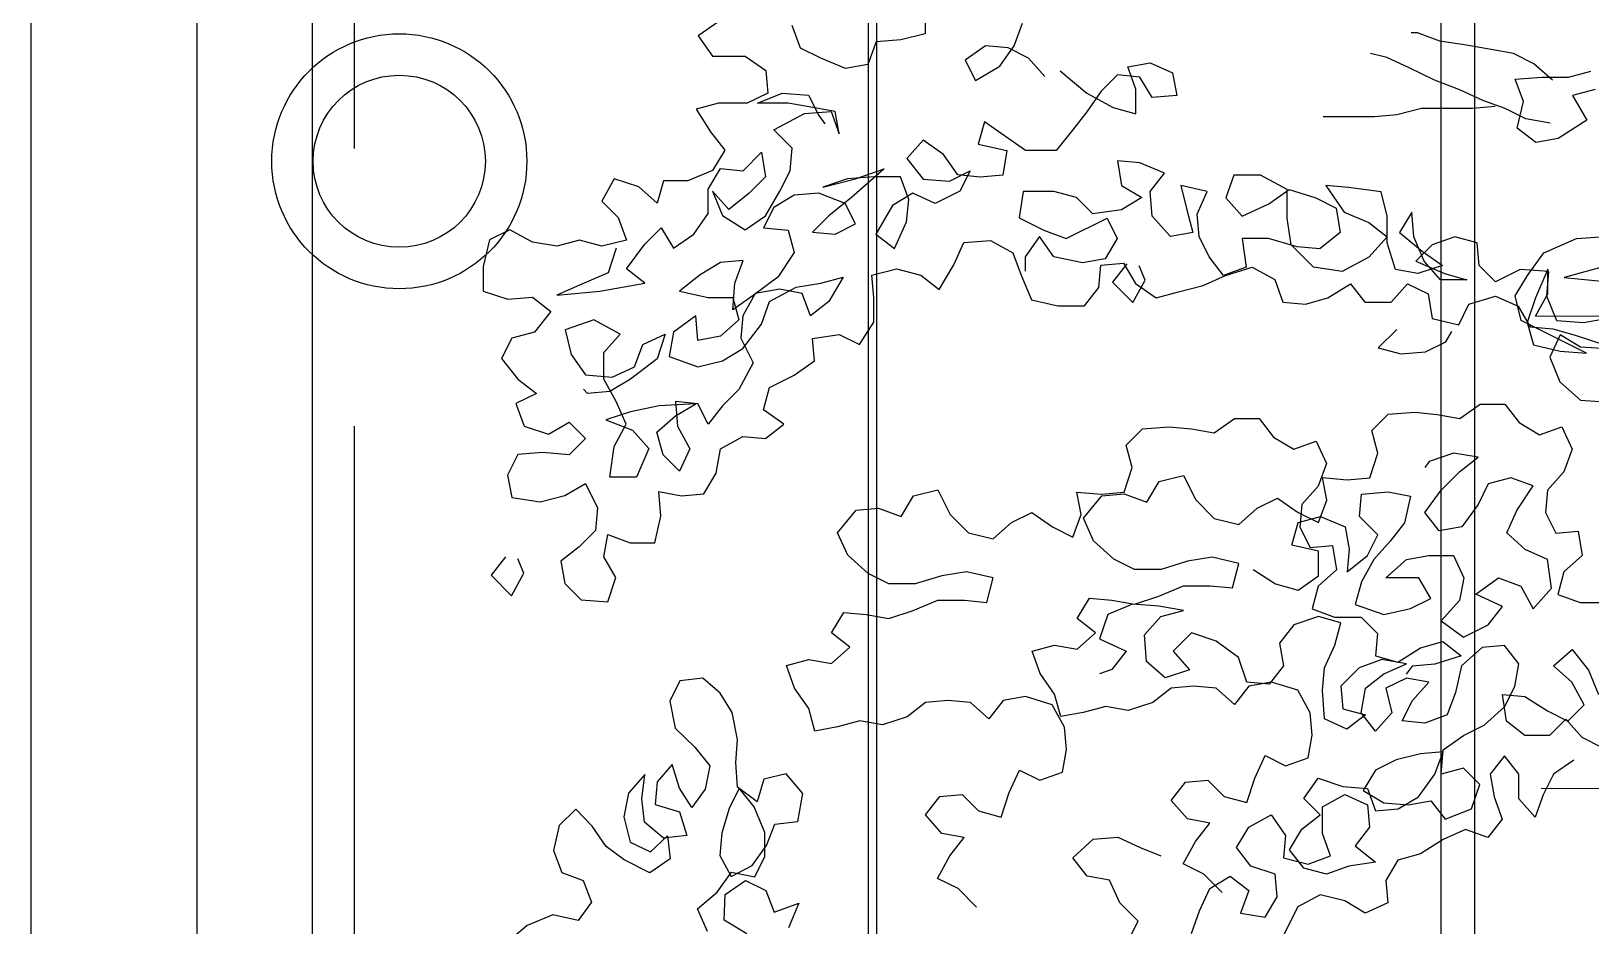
# Model space of a CAD drawing. Header units: millimetres. Extents: x -249630 to 95394, y -188036 to 109963.
# Drawn here: x -87770 to -87299.6, y 96683.2 to 96953 of the extents above; entities that cross this region are included whole.
import ezdxf

# ---------------------------------------------------------------- set-up
doc = ezdxf.new("R2010")
doc.units = ezdxf.units.MM
for name, color, linetype in [('05', 5, 'Continuous'), ('AHojas', 86, 'Continuous'), ('ATronco', 36, 'Continuous'), ('Layer2', 8, 'Continuous'), ('VEREDA', 1, 'Continuous')]:
    doc.layers.add(name, color=color, linetype=linetype)

# ---------------------------------------------------------------- blocks, each defined once
blk = doc.blocks.new('Arbol_01')
at = {"layer": 'AHojas'}
for p, q in [((-0.73873, 2.3513), (-0.73874, 2.33895)), ((-0.84273, 2.34522), (-0.85304, 2.33802)), ((-0.80156, 2.3318), (-0.80567, 2.34313)), ((-0.69391, 2.33297), (-0.68979, 2.34429)), ((-0.85304, 2.33802), (-0.84584, 2.32772)), ((-0.76346, 2.33485), (-0.76759, 2.32353)), ((-0.7511, 2.33587), (-0.76346, 2.33485)), ((-0.73874, 2.33895), (-0.7511, 2.33587)), ((-0.70833, 2.33298), (-0.71863, 2.32578)), ((-0.697, 2.33194), (-0.70833, 2.33298)), ((-0.70113, 2.32268), (-0.69391, 2.33297)), ((-0.84584, 2.32772), (-0.82936, 2.3277)), ((-0.82936, 2.3277), (-0.81907, 2.32049)), ((-0.79127, 2.32664), (-0.80156, 2.3318)), ((-0.77892, 2.32148), (-0.79127, 2.32664)), ((-0.71863, 2.32578), (-0.71349, 2.31548)), ((-0.68671, 2.32678), (-0.697, 2.33194)), ((-0.67848, 2.31751), (-0.68671, 2.32678)), ((-0.63682, 2.32238), (-0.62549, 2.32443)), ((-0.62549, 2.32443), (-0.61417, 2.31927)), ((-0.81907, 2.32049), (-0.81805, 2.30916)), ((-0.76759, 2.32353), (-0.77892, 2.32148)), ((-0.71349, 2.31548), (-0.70113, 2.32268)), ((-0.6708, 2.32035), (-0.65742, 2.30901)), ((-0.64197, 2.31826), (-0.65022, 2.31003)), ((-0.63065, 2.31722), (-0.64197, 2.31826)), ((-0.63271, 2.31105), (-0.63682, 2.32238)), ((-0.62448, 2.30692), (-0.63065, 2.31722)), ((-0.61417, 2.31927), (-0.61212, 2.30794)), ((-0.44167, 2.31615), (-0.42829, 2.31717)), ((-0.42299, 2.31567), (-0.43225, 2.32392)), ((-0.4149, 2.31716), (-0.40357, 2.32024)), ((-0.81805, 2.30916), (-0.82836, 2.30402)), ((-0.82321, 2.30402), (-0.81085, 2.30915)), ((-0.81085, 2.30915), (-0.79746, 2.30811)), ((-0.65022, 2.31003), (-0.65743, 2.29974)), ((-0.65742, 2.30901), (-0.64405, 2.30179)), ((-0.63272, 2.29869), (-0.63271, 2.31105)), ((-0.43756, 2.30482), (-0.44167, 2.31615)), ((-0.40152, 2.31097), (-0.41285, 2.30789)), ((-0.84277, 2.30403), (-0.8541, 2.30095)), ((-0.8541, 2.30095), (-0.8469, 2.28962)), ((-0.82836, 2.30402), (-0.84277, 2.30403)), ((-0.80776, 2.304), (-0.82321, 2.30402)), ((-0.79541, 2.30193), (-0.80776, 2.304)), ((-0.79746, 2.30811), (-0.79232, 2.29781)), ((-0.78408, 2.29986), (-0.79541, 2.30193)), ((-0.64405, 2.30179), (-0.63272, 2.29869)), ((-0.61212, 2.30794), (-0.62448, 2.30692)), ((-0.43639, 2.29612), (-0.44668, 2.30128)), ((-0.44066, 2.29144), (-0.43756, 2.30482)), ((-0.41285, 2.30789), (-0.40565, 2.29553)), ((-0.81498, 2.29062), (-0.79953, 2.29885)), ((-0.79953, 2.29885), (-0.78614, 2.29986)), ((-0.79232, 2.29781), (-0.78924, 2.29369)), ((-0.78614, 2.29986), (-0.78203, 2.28853)), ((-0.78203, 2.28853), (-0.78408, 2.29986)), ((-0.70892, 2.29464), (-0.71202, 2.28332)), ((-0.68834, 2.28021), (-0.70892, 2.29464)), ((-0.65743, 2.29974), (-0.66465, 2.29048)), ((-0.40565, 2.29553), (-0.42008, 2.28627)), ((-0.8469, 2.28962), (-0.8397, 2.28035)), ((-0.80572, 2.28135), (-0.81498, 2.29062)), ((-0.73982, 2.2854), (-0.74807, 2.27615)), ((-0.72953, 2.27819), (-0.73982, 2.2854)), ((-0.66465, 2.29048), (-0.6729, 2.28019)), ((-0.4314, 2.28423), (-0.44066, 2.29144)), ((-0.42008, 2.28627), (-0.4314, 2.28423)), ((-0.8397, 2.28035), (-0.84589, 2.27006)), ((-0.83045, 2.27004), (-0.82117, 2.2793)), ((-0.82117, 2.2793), (-0.81912, 2.26694)), ((-0.80676, 2.27002), (-0.80572, 2.28135)), ((-0.72233, 2.26788), (-0.72953, 2.27819)), ((-0.71202, 2.28332), (-0.69761, 2.28022)), ((-0.69761, 2.28022), (-0.69968, 2.26786)), ((-0.6729, 2.28019), (-0.68834, 2.28021)), ((-0.84589, 2.27006), (-0.85825, 2.26492)), ((-0.84796, 2.26079), (-0.84177, 2.27108)), ((-0.84177, 2.27108), (-0.83045, 2.27004)), ((-0.81192, 2.25973), (-0.80676, 2.27002)), ((-0.7594, 2.27101), (-0.77589, 2.25661)), ((-0.77382, 2.26587), (-0.7594, 2.27101)), ((-0.74807, 2.27615), (-0.73984, 2.26584)), ((-0.72645, 2.2648), (-0.71615, 2.26994)), ((-0.71615, 2.26994), (-0.72131, 2.25965)), ((-0.64201, 2.27502), (-0.63996, 2.26266)), ((-0.63069, 2.27398), (-0.64201, 2.27502)), ((-0.61833, 2.26882), (-0.63069, 2.27398)), ((-0.89532, 2.26598), (-0.90151, 2.25466)), ((-0.88297, 2.26185), (-0.89532, 2.26598)), ((-0.87371, 2.25361), (-0.88297, 2.26185)), ((-0.87061, 2.26493), (-0.87371, 2.25361)), ((-0.85825, 2.26492), (-0.87061, 2.26493)), ((-0.81912, 2.26694), (-0.82737, 2.25871)), ((-0.77794, 2.26588), (-0.7903, 2.26177)), ((-0.7903, 2.26177), (-0.77382, 2.26587)), ((-0.76455, 2.26689), (-0.77794, 2.26588)), ((-0.75116, 2.26688), (-0.76455, 2.26689)), ((-0.74706, 2.25555), (-0.75116, 2.26688)), ((-0.73984, 2.26584), (-0.72645, 2.2648)), ((-0.71101, 2.26684), (-0.72233, 2.26788)), ((-0.69968, 2.26786), (-0.71101, 2.26684)), ((-0.63996, 2.26266), (-0.62967, 2.25647)), ((-0.62555, 2.25956), (-0.61833, 2.26882)), ((-0.6101, 2.26263), (-0.60702, 2.25027)), ((-0.59672, 2.25953), (-0.6101, 2.26263)), ((-0.58333, 2.26776), (-0.58745, 2.25643)), ((-0.56994, 2.26774), (-0.58333, 2.26776)), ((-0.55656, 2.26052), (-0.56994, 2.26774)), ((-0.53699, 2.26257), (-0.52774, 2.24917)), ((-0.52567, 2.26153), (-0.53699, 2.26257)), ((-0.5092, 2.25945), (-0.52567, 2.26153)), ((-0.90151, 2.25466), (-0.89328, 2.24642)), ((-0.84797, 2.24844), (-0.84796, 2.26079)), ((-0.8459, 2.25976), (-0.84076, 2.2474)), ((-0.83767, 2.25049), (-0.8459, 2.25976)), ((-0.82737, 2.25871), (-0.83767, 2.25049)), ((-0.81914, 2.24738), (-0.81192, 2.25973)), ((-0.80472, 2.25766), (-0.81502, 2.25149)), ((-0.79236, 2.25868), (-0.80472, 2.25766)), ((-0.77898, 2.25352), (-0.79236, 2.25868)), ((-0.77589, 2.25661), (-0.78722, 2.24735)), ((-0.74499, 2.25864), (-0.7553, 2.25247)), ((-0.7481, 2.24422), (-0.74706, 2.25555)), ((-0.73367, 2.25348), (-0.74499, 2.25864)), ((-0.72131, 2.25965), (-0.73367, 2.25348)), ((-0.68939, 2.25962), (-0.69146, 2.24623)), ((-0.67394, 2.2596), (-0.68939, 2.25962)), ((-0.66262, 2.2565), (-0.67394, 2.2596)), ((-0.65439, 2.24826), (-0.66262, 2.2565)), ((-0.62967, 2.25647), (-0.63997, 2.2503)), ((-0.62453, 2.2472), (-0.62555, 2.25956)), ((-0.60188, 2.24821), (-0.59672, 2.25953)), ((-0.58745, 2.25643), (-0.57923, 2.24716)), ((-0.56583, 2.25333), (-0.55553, 2.26052)), ((-0.55657, 2.24611), (-0.55656, 2.26052)), ((-0.55553, 2.26052), (-0.54215, 2.25639)), ((-0.54215, 2.25639), (-0.53186, 2.25123)), ((-0.50612, 2.24709), (-0.5092, 2.25945)), ((-0.89328, 2.24642), (-0.88917, 2.23509)), ((-0.85519, 2.23814), (-0.84797, 2.24844)), ((-0.84076, 2.2474), (-0.82944, 2.24018)), ((-0.82944, 2.24018), (-0.81914, 2.24738)), ((-0.81502, 2.25149), (-0.82018, 2.2412)), ((-0.78722, 2.24735), (-0.79547, 2.23912)), ((-0.77384, 2.24322), (-0.77898, 2.25352)), ((-0.7553, 2.25247), (-0.76355, 2.23806)), ((-0.69146, 2.24623), (-0.67911, 2.24004)), ((-0.66779, 2.23591), (-0.64719, 2.24619)), ((-0.63997, 2.2503), (-0.65439, 2.24826)), ((-0.64719, 2.24619), (-0.64205, 2.23589)), ((-0.61527, 2.2369), (-0.62453, 2.2472)), ((-0.60702, 2.25027), (-0.60395, 2.23894)), ((-0.60086, 2.23688), (-0.60188, 2.24821)), ((-0.57923, 2.24716), (-0.56583, 2.25333)), ((-0.55453, 2.23272), (-0.55657, 2.24611)), ((-0.53186, 2.25123), (-0.52981, 2.23888)), ((-0.52774, 2.24917), (-0.51539, 2.24401)), ((-0.50613, 2.23371), (-0.50612, 2.24709)), ((-0.49376, 2.24914), (-0.49995, 2.23885)), ((-0.49274, 2.23678), (-0.49376, 2.24914)), ((-0.94786, 2.24029), (-0.95816, 2.23515)), ((-0.93654, 2.2341), (-0.94786, 2.24029)), ((-0.87991, 2.23302), (-0.87166, 2.24125)), ((-0.87166, 2.24125), (-0.86549, 2.23095)), ((-0.86549, 2.23095), (-0.85519, 2.23814)), ((-0.82018, 2.2412), (-0.80782, 2.24016)), ((-0.80782, 2.24016), (-0.80474, 2.22883)), ((-0.79547, 2.23912), (-0.78414, 2.23808)), ((-0.78414, 2.23808), (-0.77384, 2.24322)), ((-0.76355, 2.23806), (-0.75429, 2.23084)), ((-0.75429, 2.23084), (-0.7481, 2.24422)), ((-0.67911, 2.24004), (-0.66779, 2.23591)), ((-0.60395, 2.23894), (-0.61527, 2.2369)), ((-0.52981, 2.23888), (-0.54011, 2.23065)), ((-0.51539, 2.24401), (-0.50613, 2.2368)), ((-0.49995, 2.23885), (-0.48863, 2.22957)), ((-0.95816, 2.23515), (-0.96126, 2.22177)), ((-0.92418, 2.23203), (-0.93654, 2.2341)), ((-0.91285, 2.23511), (-0.92418, 2.23203)), ((-0.90153, 2.23201), (-0.91285, 2.23511)), ((-0.88917, 2.23509), (-0.90153, 2.23201)), ((-0.89432, 2.23097), (-0.89845, 2.21862)), ((-0.88918, 2.22067), (-0.87991, 2.23302)), ((-0.72443, 2.22258), (-0.71927, 2.2339)), ((-0.71927, 2.2339), (-0.70589, 2.23492)), ((-0.70589, 2.23492), (-0.69457, 2.22873)), ((-0.68117, 2.23696), (-0.68839, 2.22667)), ((-0.67398, 2.22665), (-0.68117, 2.23696)), ((-0.64205, 2.23589), (-0.64823, 2.2256)), ((-0.59572, 2.22658), (-0.60086, 2.23688)), ((-0.57924, 2.23583), (-0.57719, 2.22142)), ((-0.56585, 2.23582), (-0.57924, 2.23583)), ((-0.55144, 2.23169), (-0.56585, 2.23582)), ((-0.54321, 2.22138), (-0.55453, 2.23272)), ((-0.54011, 2.23065), (-0.55144, 2.23169)), ((-0.50613, 2.2368), (-0.5154, 2.22651)), ((-0.50202, 2.22032), (-0.50613, 2.23371)), ((-0.48761, 2.22442), (-0.49274, 2.23678)), ((-0.48348, 2.23266), (-0.49172, 2.22443)), ((-0.47215, 2.23676), (-0.48348, 2.23266)), ((-0.46082, 2.23367), (-0.47215, 2.23676)), ((-0.45981, 2.22234), (-0.46082, 2.23367)), ((-0.42734, 2.22862), (-0.41086, 2.23581)), ((-0.41086, 2.23581), (-0.39644, 2.23683)), ((-0.84182, 2.22372), (-0.85212, 2.21755)), ((-0.83049, 2.22474), (-0.84182, 2.22372)), ((-0.83462, 2.21341), (-0.83049, 2.22474)), ((-0.80474, 2.22883), (-0.81299, 2.21648)), ((-0.73165, 2.21023), (-0.72443, 2.22258)), ((-0.69457, 2.22873), (-0.69046, 2.2174)), ((-0.68839, 2.22667), (-0.6884, 2.21946)), ((-0.65956, 2.22355), (-0.67398, 2.22665)), ((-0.64823, 2.2256), (-0.65956, 2.22355)), ((-0.65134, 2.21119), (-0.6503, 2.22251)), ((-0.6503, 2.22251), (-0.63897, 2.22353)), ((-0.63725, 2.2232), (-0.64446, 2.21394)), ((-0.63897, 2.22353), (-0.6328, 2.21323)), ((-0.58852, 2.21731), (-0.59572, 2.22658)), ((-0.5154, 2.22651), (-0.5288, 2.21931)), ((-0.49172, 2.22443), (-0.47731, 2.21824)), ((-0.47834, 2.22235), (-0.4907, 2.21825)), ((-0.48863, 2.22957), (-0.47834, 2.22235)), ((-0.47938, 2.21515), (-0.48761, 2.22442)), ((-0.45158, 2.21409), (-0.45981, 2.22234)), ((-0.43558, 2.2173), (-0.42734, 2.22862)), ((-0.39439, 2.22241), (-0.41705, 2.21625)), ((-0.96126, 2.22177), (-0.96127, 2.20941)), ((-0.89845, 2.21862), (-0.91287, 2.21246)), ((-0.87992, 2.21346), (-0.88918, 2.22067)), ((-0.85212, 2.21755), (-0.86242, 2.20932)), ((-0.81299, 2.21648), (-0.82536, 2.20723)), ((-0.79137, 2.21337), (-0.78004, 2.21645)), ((-0.78004, 2.21645), (-0.78726, 2.2041)), ((-0.76563, 2.21747), (-0.75327, 2.22055)), ((-0.76461, 2.20614), (-0.76563, 2.21747)), ((-0.75327, 2.22055), (-0.74091, 2.21745)), ((-0.74091, 2.21745), (-0.73165, 2.21023)), ((-0.69046, 2.2174), (-0.68532, 2.20504)), ((-0.63417, 2.20363), (-0.62799, 2.21495)), ((-0.62799, 2.21495), (-0.63107, 2.22216)), ((-0.59882, 2.21217), (-0.58749, 2.21731)), ((-0.57719, 2.22142), (-0.58852, 2.21731)), ((-0.58749, 2.21731), (-0.5741, 2.22141)), ((-0.5741, 2.22141), (-0.56278, 2.21522)), ((-0.56278, 2.21522), (-0.55867, 2.20389)), ((-0.5288, 2.21931), (-0.54321, 2.22138)), ((-0.4907, 2.21825), (-0.50202, 2.22032)), ((-0.46599, 2.21514), (-0.47938, 2.21515)), ((-0.47731, 2.21824), (-0.46599, 2.21514)), ((-0.43921, 2.22026), (-0.45158, 2.21409)), ((-0.44177, 2.20701), (-0.43558, 2.2173)), ((-0.4248, 2.21922), (-0.43921, 2.22026)), ((-0.42528, 2.22038), (-0.43148, 2.20597)), ((-0.42584, 2.20686), (-0.4248, 2.21922)), ((-0.4253, 2.20802), (-0.42528, 2.22038)), ((-0.41705, 2.21625), (-0.39646, 2.21417)), ((-0.96127, 2.20941), (-0.94892, 2.20528)), ((-0.91287, 2.21246), (-0.92421, 2.20732)), ((-0.92421, 2.20732), (-0.90258, 2.20936)), ((-0.90258, 2.20936), (-0.87992, 2.21346)), ((-0.86242, 2.20932), (-0.84801, 2.20622)), ((-0.83566, 2.20003), (-0.83462, 2.21341)), ((-0.82536, 2.20723), (-0.83566, 2.20003)), ((-0.82433, 2.20826), (-0.83051, 2.19694)), ((-0.81197, 2.2103), (-0.82433, 2.20826)), ((-0.81712, 2.20413), (-0.80373, 2.21133)), ((-0.80064, 2.20823), (-0.81197, 2.2103)), ((-0.80373, 2.21133), (-0.79137, 2.21337)), ((-0.79653, 2.1969), (-0.80064, 2.20823)), ((-0.65855, 2.20193), (-0.65134, 2.21119)), ((-0.64446, 2.21394), (-0.63417, 2.20363)), ((-0.6328, 2.21323), (-0.62251, 2.20601)), ((-0.62251, 2.20601), (-0.61118, 2.20909)), ((-0.61118, 2.20909), (-0.59882, 2.21217)), ((-0.53602, 2.20593), (-0.52468, 2.21313)), ((-0.52468, 2.21313), (-0.51748, 2.20386)), ((-0.5041, 2.20384), (-0.49585, 2.2131)), ((-0.49585, 2.2131), (-0.48556, 2.20795)), ((-0.48556, 2.20795), (-0.48351, 2.19559)), ((-0.46497, 2.20278), (-0.45158, 2.20689)), ((-0.45158, 2.20689), (-0.44026, 2.20173)), ((-0.43869, 2.19465), (-0.44177, 2.20701)), ((-0.43148, 2.1967), (-0.4253, 2.20802)), ((-0.4207, 2.1945), (-0.42584, 2.20686)), ((-0.94892, 2.20528), (-0.93656, 2.2063)), ((-0.93656, 2.2063), (-0.9273, 2.19908)), ((-0.9273, 2.19908), (-0.93555, 2.18879)), ((-0.84801, 2.20622), (-0.83565, 2.20621)), ((-0.83565, 2.20621), (-0.83257, 2.19488)), ((-0.82125, 2.19281), (-0.81712, 2.20413)), ((-0.78726, 2.2041), (-0.79653, 2.1969)), ((-0.76462, 2.19379), (-0.76461, 2.20614)), ((-0.68532, 2.20504), (-0.67194, 2.20194)), ((-0.67194, 2.20194), (-0.65855, 2.20193)), ((-0.55867, 2.20389), (-0.54735, 2.20285)), ((-0.54735, 2.20285), (-0.53602, 2.20593)), ((-0.51748, 2.20386), (-0.5041, 2.20384)), ((-0.47013, 2.19249), (-0.46497, 2.20278)), ((-0.44026, 2.20173), (-0.43409, 2.19142)), ((-0.43148, 2.20597), (-0.43561, 2.19362)), ((-0.90568, 2.19494), (-0.9201, 2.18981)), ((-0.8923, 2.18772), (-0.90568, 2.19494)), ((-0.8542, 2.19696), (-0.86553, 2.18873)), ((-0.85318, 2.1846), (-0.8542, 2.19696)), ((-0.83257, 2.19488), (-0.84185, 2.18665)), ((-0.83051, 2.19694), (-0.83155, 2.18561)), ((-0.83053, 2.18046), (-0.82125, 2.19281)), ((-0.77184, 2.18247), (-0.76462, 2.19379)), ((-0.48351, 2.19559), (-0.47013, 2.19249)), ((-0.40576, 2.17814), (-0.43869, 2.19465)), ((-0.43561, 2.19362), (-0.43253, 2.18229)), ((-0.43409, 2.19142), (-0.42277, 2.19038)), ((-0.38, 2.19666), (-0.43148, 2.1967)), ((-0.40732, 2.19346), (-0.4207, 2.1945)), ((-0.39599, 2.19551), (-0.40732, 2.19346)), ((-0.94688, 2.18572), (-0.95204, 2.17542)), ((-0.93555, 2.18879), (-0.94688, 2.18572)), ((-0.9201, 2.18981), (-0.91702, 2.17745)), ((-0.90055, 2.17847), (-0.8923, 2.18772)), ((-0.88098, 2.18257), (-0.86965, 2.1877)), ((-0.86965, 2.1877), (-0.87378, 2.17535)), ((-0.86553, 2.18873), (-0.8676, 2.17638)), ((-0.84185, 2.18665), (-0.85318, 2.1846)), ((-0.83155, 2.18561), (-0.82539, 2.17325)), ((-0.79551, 2.18558), (-0.78213, 2.18762)), ((-0.7945, 2.17425), (-0.79551, 2.18558)), ((-0.78213, 2.18762), (-0.77184, 2.18247)), ((-0.50136, 2.19012), (-0.51063, 2.18086)), ((-0.48695, 2.17878), (-0.47665, 2.18392)), ((-0.47665, 2.18392), (-0.47356, 2.18907)), ((-0.41914, 2.18742), (-0.4243, 2.1761)), ((-0.42277, 2.19038), (-0.41144, 2.18728)), ((-0.40885, 2.18124), (-0.41914, 2.18742)), ((-0.41144, 2.18728), (-0.396, 2.18212)), ((-0.95204, 2.17542), (-0.94381, 2.16512)), ((-0.91702, 2.17745), (-0.90983, 2.16715)), ((-0.90056, 2.16508), (-0.90055, 2.17847)), ((-0.87378, 2.17535), (-0.88718, 2.16507)), ((-0.88511, 2.17124), (-0.88098, 2.18257)), ((-0.8676, 2.17638), (-0.85319, 2.17121)), ((-0.84083, 2.17429), (-0.83053, 2.18046)), ((-0.51063, 2.18086), (-0.49931, 2.17776)), ((-0.49931, 2.17776), (-0.48695, 2.17878)), ((-0.43253, 2.18229), (-0.41914, 2.17919)), ((-0.4243, 2.1761), (-0.41916, 2.16374)), ((-0.41914, 2.17919), (-0.40576, 2.17814)), ((-0.39237, 2.18019), (-0.40885, 2.18124)), ((-0.89644, 2.16611), (-0.88511, 2.17124)), ((-0.85319, 2.17121), (-0.84083, 2.17429)), ((-0.82539, 2.17325), (-0.83261, 2.15987)), ((-0.8048, 2.16705), (-0.7945, 2.17425)), ((-0.94381, 2.16512), (-0.93455, 2.1579)), ((-0.90881, 2.15788), (-0.91086, 2.15994)), ((-0.90983, 2.16715), (-0.89644, 2.16611)), ((-0.89439, 2.15375), (-0.90056, 2.16508)), ((-0.88718, 2.16507), (-0.89748, 2.1589)), ((-0.83261, 2.15987), (-0.84085, 2.15164)), ((-0.82026, 2.14956), (-0.81716, 2.16088)), ((-0.81716, 2.16088), (-0.8048, 2.16705)), ((-0.41916, 2.16374), (-0.40887, 2.15446)), ((-0.93455, 2.1579), (-0.94485, 2.15276)), ((-0.94485, 2.15276), (-0.94074, 2.14143)), ((-0.89748, 2.1589), (-0.90881, 2.15788)), ((-0.88926, 2.14242), (-0.89439, 2.15375)), ((-0.87277, 2.15167), (-0.88719, 2.14859)), ((-0.85424, 2.15268), (-0.87277, 2.15167)), ((-0.86454, 2.14651), (-0.85424, 2.15268)), ((-0.86453, 2.15372), (-0.86351, 2.14136)), ((-0.85321, 2.15268), (-0.86453, 2.15372)), ((-0.84807, 2.14238), (-0.85321, 2.15268)), ((-0.84085, 2.15164), (-0.84807, 2.14238)), ((-0.46963, 2.14525), (-0.45933, 2.15245)), ((-0.45933, 2.15245), (-0.44697, 2.15244)), ((-0.44697, 2.15244), (-0.43977, 2.14317)), ((-0.40887, 2.15446), (-0.39446, 2.15342)), ((-0.88719, 2.14859), (-0.89955, 2.14448)), ((-0.89955, 2.14448), (-0.88617, 2.13932)), ((-0.87381, 2.13828), (-0.86454, 2.14651)), ((-0.80997, 2.14234), (-0.82026, 2.14956)), ((-0.59333, 2.13799), (-0.58303, 2.14519)), ((-0.58303, 2.14519), (-0.57067, 2.14517)), ((-0.57067, 2.14517), (-0.56347, 2.1359)), ((-0.51391, 2.13912), (-0.50567, 2.14735)), ((-0.50567, 2.14735), (-0.49228, 2.14836)), ((-0.49228, 2.14836), (-0.48095, 2.14732)), ((-0.48095, 2.14732), (-0.46963, 2.14525)), ((-0.94074, 2.14143), (-0.92839, 2.1373)), ((-0.92839, 2.1373), (-0.91809, 2.14347)), ((-0.91809, 2.14347), (-0.90986, 2.13523)), ((-0.89544, 2.1311), (-0.88926, 2.14242)), ((-0.88617, 2.13932), (-0.87794, 2.13005)), ((-0.87074, 2.12695), (-0.87381, 2.13828)), ((-0.86351, 2.14136), (-0.85735, 2.13003)), ((-0.8419, 2.13002), (-0.83057, 2.13618)), ((-0.83057, 2.13618), (-0.81924, 2.13514)), ((-0.81924, 2.13514), (-0.80997, 2.14234)), ((-0.63761, 2.13185), (-0.62937, 2.14008)), ((-0.62937, 2.14008), (-0.61598, 2.1411)), ((-0.61598, 2.1411), (-0.60466, 2.14006)), ((-0.60466, 2.14006), (-0.59333, 2.13799)), ((-0.56347, 2.1359), (-0.55318, 2.12971)), ((-0.51083, 2.12779), (-0.51391, 2.13912)), ((-0.43977, 2.14317), (-0.42948, 2.13698)), ((-0.42948, 2.13698), (-0.41815, 2.14109)), ((-0.41815, 2.14109), (-0.41301, 2.12976)), ((-0.93149, 2.12804), (-0.94384, 2.12702)), ((-0.9181, 2.127), (-0.93149, 2.12804)), ((-0.90986, 2.13523), (-0.9181, 2.127)), ((-0.89752, 2.11565), (-0.89544, 2.1311)), ((-0.87794, 2.13005), (-0.88413, 2.11564)), ((-0.85735, 2.13003), (-0.86251, 2.11871)), ((-0.84397, 2.11766), (-0.8419, 2.13002)), ((-0.63454, 2.12052), (-0.63761, 2.13185)), ((-0.55318, 2.12971), (-0.54185, 2.13382)), ((-0.54185, 2.13382), (-0.53671, 2.12249)), ((-0.41301, 2.12976), (-0.41714, 2.11843)), ((-0.94384, 2.12702), (-0.949, 2.11673)), ((-0.86251, 2.11871), (-0.87074, 2.12695)), ((-0.63867, 2.10817), (-0.63454, 2.12052)), ((-0.53671, 2.12249), (-0.54084, 2.11117)), ((-0.51496, 2.11543), (-0.51083, 2.12779)), ((-0.48509, 2.12364), (-0.48716, 2.12056)), ((-0.47273, 2.12775), (-0.48509, 2.12364)), ((-0.46038, 2.12568), (-0.47273, 2.12775)), ((-0.46965, 2.11848), (-0.46038, 2.12568)), ((-0.949, 2.11673), (-0.94695, 2.1054)), ((-0.92018, 2.10641), (-0.90988, 2.11257)), ((-0.90988, 2.11257), (-0.90371, 2.10021)), ((-0.88413, 2.11564), (-0.89752, 2.11565)), ((-0.85016, 2.10737), (-0.84397, 2.11766)), ((-0.62721, 2.10318), (-0.62102, 2.11347)), ((-0.62102, 2.11347), (-0.60866, 2.11655)), ((-0.60866, 2.11655), (-0.6025, 2.10419)), ((-0.53865, 2.11546), (-0.52629, 2.11441)), ((-0.5366, 2.10413), (-0.53865, 2.11546)), ((-0.52629, 2.11441), (-0.51496, 2.11543)), ((-0.47893, 2.10922), (-0.46965, 2.11848)), ((-0.44392, 2.11537), (-0.45524, 2.11229)), ((-0.43259, 2.11124), (-0.44392, 2.11537)), ((-0.41714, 2.11843), (-0.42539, 2.10917)), ((-0.94695, 2.1054), (-0.93254, 2.10333)), ((-0.93254, 2.10333), (-0.92018, 2.10641)), ((-0.87281, 2.10842), (-0.86149, 2.10635)), ((-0.87179, 2.09606), (-0.87281, 2.10842)), ((-0.86149, 2.10635), (-0.85016, 2.10737)), ((-0.75091, 2.09592), (-0.74473, 2.10621)), ((-0.74473, 2.10621), (-0.73237, 2.10928)), ((-0.73237, 2.10928), (-0.7262, 2.09692)), ((-0.66235, 2.10819), (-0.64999, 2.10715)), ((-0.6603, 2.09686), (-0.66235, 2.10819)), ((-0.65914, 2.09497), (-0.64986, 2.10629)), ((-0.64999, 2.10715), (-0.63867, 2.10817)), ((-0.64986, 2.10629), (-0.63853, 2.10731)), ((-0.63853, 2.10731), (-0.62721, 2.10318)), ((-0.57161, 2.10004), (-0.56131, 2.10518)), ((-0.56131, 2.10518), (-0.55102, 2.09796)), ((-0.54084, 2.11117), (-0.54909, 2.10191)), ((-0.52013, 2.09587), (-0.51909, 2.1072)), ((-0.51909, 2.1072), (-0.5057, 2.10822)), ((-0.5057, 2.10822), (-0.49438, 2.10615)), ((-0.49438, 2.10615), (-0.49748, 2.09277)), ((-0.48718, 2.0979), (-0.47893, 2.10922)), ((-0.45524, 2.11229), (-0.4604, 2.102)), ((-0.44084, 2.09889), (-0.43259, 2.11124)), ((-0.42539, 2.10917), (-0.42643, 2.09785)), ((-0.90371, 2.10021), (-0.90475, 2.08889)), ((-0.78284, 2.08771), (-0.77356, 2.09902)), ((-0.77356, 2.09902), (-0.76224, 2.10004)), ((-0.76224, 2.10004), (-0.75091, 2.09592)), ((-0.7262, 2.09692), (-0.71694, 2.08765)), ((-0.69531, 2.09278), (-0.68501, 2.09791)), ((-0.68501, 2.09791), (-0.67472, 2.0907)), ((-0.66443, 2.08554), (-0.6603, 2.09686)), ((-0.6025, 2.10419), (-0.59324, 2.09491)), ((-0.58088, 2.09181), (-0.57161, 2.10004)), ((-0.55102, 2.09796), (-0.54073, 2.0928)), ((-0.54909, 2.10191), (-0.55013, 2.09058)), ((-0.54073, 2.0928), (-0.5366, 2.10413)), ((-0.47998, 2.08863), (-0.48718, 2.0979)), ((-0.4604, 2.102), (-0.46865, 2.09068)), ((-0.446, 2.08757), (-0.44084, 2.09889)), ((-0.42643, 2.09785), (-0.42129, 2.08755)), ((-0.90475, 2.08889), (-0.91299, 2.08066)), ((-0.87489, 2.08268), (-0.87179, 2.09606)), ((-0.70459, 2.08455), (-0.69531, 2.09278)), ((-0.67472, 2.0907), (-0.66443, 2.08554)), ((-0.654, 2.08364), (-0.65914, 2.09497)), ((-0.59324, 2.09491), (-0.58088, 2.09181)), ((-0.55412, 2.08149), (-0.55102, 2.09281)), ((-0.55102, 2.09281), (-0.53969, 2.09589)), ((-0.55013, 2.09058), (-0.54499, 2.08028)), ((-0.53969, 2.09589), (-0.52734, 2.09073)), ((-0.52734, 2.09073), (-0.52529, 2.0794)), ((-0.51087, 2.0866), (-0.52013, 2.09587)), ((-0.49748, 2.09277), (-0.5047, 2.0835)), ((-0.46865, 2.09068), (-0.47998, 2.08863)), ((-0.90064, 2.0755), (-0.89857, 2.08682)), ((-0.89857, 2.08682), (-0.88725, 2.08269)), ((-0.88725, 2.08269), (-0.87489, 2.08268)), ((-0.7777, 2.07638), (-0.78284, 2.08771)), ((-0.71694, 2.08765), (-0.70459, 2.08455)), ((-0.64371, 2.07436), (-0.654, 2.08364)), ((-0.54074, 2.07839), (-0.55412, 2.08149)), ((-0.54499, 2.08028), (-0.53366, 2.0813)), ((-0.53366, 2.0813), (-0.53162, 2.06894)), ((-0.51603, 2.07631), (-0.51087, 2.0866)), ((-0.5047, 2.0835), (-0.51294, 2.07424)), ((-0.43674, 2.07932), (-0.446, 2.08757)), ((-0.42129, 2.08755), (-0.40996, 2.08857)), ((-0.40996, 2.08857), (-0.40791, 2.07621)), ((-0.95007, 2.07554), (-0.95728, 2.06628)), ((-0.94081, 2.0673), (-0.94389, 2.07451)), ((-0.91299, 2.08066), (-0.92227, 2.07346)), ((-0.92227, 2.07346), (-0.92022, 2.06213)), ((-0.89447, 2.06519), (-0.90064, 2.0755)), ((-0.76741, 2.0671), (-0.7777, 2.07638)), ((-0.63342, 2.06921), (-0.64371, 2.07436)), ((-0.60664, 2.0733), (-0.62003, 2.06919)), ((-0.59429, 2.07535), (-0.60664, 2.0733)), ((-0.5809, 2.07225), (-0.59429, 2.07535)), ((-0.54075, 2.06603), (-0.54074, 2.07839)), ((-0.52529, 2.0794), (-0.52633, 2.06808)), ((-0.52633, 2.06808), (-0.51603, 2.07631)), ((-0.51294, 2.07424), (-0.51913, 2.06292)), ((-0.50677, 2.06497), (-0.49647, 2.07423)), ((-0.49647, 2.07423), (-0.48514, 2.07628)), ((-0.48514, 2.07628), (-0.47278, 2.07627)), ((-0.47278, 2.07627), (-0.46764, 2.06494)), ((-0.42542, 2.07416), (-0.43674, 2.07932)), ((-0.42337, 2.05975), (-0.42542, 2.07416)), ((-0.40791, 2.07621), (-0.41719, 2.06798)), ((-0.95728, 2.06628), (-0.947, 2.05598)), ((-0.947, 2.05598), (-0.94081, 2.0673)), ((-0.8986, 2.05284), (-0.89447, 2.06519)), ((-0.75712, 2.06194), (-0.76741, 2.0671)), ((-0.73035, 2.06604), (-0.74374, 2.06193)), ((-0.71799, 2.06808), (-0.73035, 2.06604)), ((-0.70461, 2.06498), (-0.71799, 2.06808)), ((-0.62003, 2.06919), (-0.63342, 2.06921)), ((-0.584, 2.05989), (-0.5809, 2.07225)), ((-0.5737, 2.06915), (-0.56238, 2.06193)), ((-0.55105, 2.05883), (-0.54075, 2.06603)), ((-0.53162, 2.06894), (-0.54089, 2.06071)), ((-0.41719, 2.06798), (-0.42029, 2.05666)), ((-0.92022, 2.06213), (-0.91199, 2.05388)), ((-0.74374, 2.06193), (-0.75712, 2.06194)), ((-0.70771, 2.05263), (-0.70461, 2.06498)), ((-0.62107, 2.05581), (-0.60871, 2.06095)), ((-0.60871, 2.06095), (-0.59533, 2.06093)), ((-0.59533, 2.06093), (-0.584, 2.05989)), ((-0.56238, 2.06193), (-0.55105, 2.05883)), ((-0.54089, 2.06071), (-0.54399, 2.04939)), ((-0.51913, 2.06292), (-0.52223, 2.0516)), ((-0.4903, 2.06496), (-0.50677, 2.06497)), ((-0.48413, 2.05465), (-0.4903, 2.06496)), ((-0.46764, 2.06494), (-0.46971, 2.05361)), ((-0.46147, 2.05669), (-0.45014, 2.06492)), ((-0.45014, 2.06492), (-0.43882, 2.06079)), ((-0.43882, 2.06079), (-0.43265, 2.04946)), ((-0.43265, 2.04946), (-0.42337, 2.05975)), ((-0.91199, 2.05388), (-0.8986, 2.05284)), ((-0.74478, 2.04854), (-0.73242, 2.05368)), ((-0.73242, 2.05368), (-0.71903, 2.05367)), ((-0.71903, 2.05367), (-0.70771, 2.05263)), ((-0.66227, 2.04452), (-0.65608, 2.05481)), ((-0.65608, 2.05481), (-0.64476, 2.05377)), ((-0.63446, 2.0517), (-0.64683, 2.04657)), ((-0.64476, 2.05377), (-0.63343, 2.0517)), ((-0.62108, 2.05066), (-0.63446, 2.0517)), ((-0.63343, 2.0517), (-0.62107, 2.05581)), ((-0.60873, 2.04859), (-0.62108, 2.05066)), ((-0.52223, 2.0516), (-0.50782, 2.04644)), ((-0.50782, 2.04644), (-0.49443, 2.04952)), ((-0.49443, 2.04952), (-0.48413, 2.05465)), ((-0.46971, 2.05361), (-0.47899, 2.04332)), ((-0.44809, 2.0505), (-0.46147, 2.05669)), ((-0.45531, 2.04124), (-0.44809, 2.0505)), ((-0.42029, 2.05666), (-0.40896, 2.05253)), ((-0.40896, 2.05253), (-0.39558, 2.05251)), ((-0.78598, 2.03726), (-0.77979, 2.04755)), ((-0.77979, 2.04755), (-0.76846, 2.04651)), ((-0.76846, 2.04651), (-0.75714, 2.04444)), ((-0.75714, 2.04444), (-0.74478, 2.04854)), ((-0.65301, 2.0373), (-0.66227, 2.04452)), ((-0.64683, 2.04657), (-0.65096, 2.03421)), ((-0.6283, 2.03625), (-0.62005, 2.04551)), ((-0.62005, 2.04551), (-0.60873, 2.04859)), ((-0.54077, 2.04544), (-0.55313, 2.04133)), ((-0.54399, 2.04939), (-0.53267, 2.04526)), ((-0.52945, 2.04234), (-0.54077, 2.04544)), ((-0.53267, 2.04526), (-0.51928, 2.04525)), ((-0.53254, 2.03102), (-0.52945, 2.04234)), ((-0.51928, 2.04525), (-0.51105, 2.037)), ((-0.47899, 2.04332), (-0.46767, 2.03508)), ((-0.77671, 2.03004), (-0.78598, 2.03726)), ((-0.66229, 2.02908), (-0.65301, 2.0373)), ((-0.65096, 2.03421), (-0.63757, 2.02802)), ((-0.62728, 2.02287), (-0.6283, 2.03625)), ((-0.60462, 2.03726), (-0.61389, 2.028)), ((-0.59226, 2.03313), (-0.60462, 2.03726)), ((-0.55313, 2.04133), (-0.56035, 2.03207)), ((-0.51105, 2.037), (-0.51209, 2.02568)), ((-0.46767, 2.03508), (-0.45531, 2.04124)), ((-0.78599, 2.02181), (-0.77671, 2.03004)), ((-0.68494, 2.02807), (-0.67361, 2.03115)), ((-0.68083, 2.01674), (-0.68494, 2.02807)), ((-0.67361, 2.03115), (-0.66229, 2.02908)), ((-0.63757, 2.02802), (-0.64479, 2.01876)), ((-0.61389, 2.028), (-0.60566, 2.01873)), ((-0.58095, 2.02488), (-0.59226, 2.03313)), ((-0.56035, 2.03207), (-0.5583, 2.02074)), ((-0.5377, 2.01969), (-0.53254, 2.03102)), ((-0.50077, 2.02258), (-0.48943, 2.02978)), ((-0.48943, 2.02978), (-0.47811, 2.03285)), ((-0.47811, 2.03285), (-0.46884, 2.02564)), ((-0.45841, 2.02992), (-0.46871, 2.02066)), ((-0.44708, 2.03094), (-0.45841, 2.02992)), ((-0.43988, 2.02166), (-0.44708, 2.03094)), ((-0.42238, 2.02062), (-0.4131, 2.02885)), ((-0.4131, 2.02885), (-0.40488, 2.01854)), ((-0.80864, 2.0208), (-0.79731, 2.02388)), ((-0.80454, 2.00947), (-0.80864, 2.0208)), ((-0.79731, 2.02388), (-0.78599, 2.02181)), ((-0.64479, 2.01876), (-0.65097, 2.01671)), ((-0.61802, 2.01462), (-0.62728, 2.02287)), ((-0.60566, 2.01873), (-0.61802, 2.01462)), ((-0.57684, 2.01252), (-0.58095, 2.02488)), ((-0.5583, 2.02074), (-0.56551, 2.01148)), ((-0.53874, 2.00837), (-0.5377, 2.01969)), ((-0.5202, 2.01968), (-0.52947, 2.01042)), ((-0.50887, 2.02379), (-0.5202, 2.01968)), ((-0.51209, 2.02568), (-0.50077, 2.02258)), ((-0.49651, 2.02172), (-0.50887, 2.02379)), ((-0.50785, 2.01658), (-0.49651, 2.02172)), ((-0.49356, 2.02051), (-0.49665, 2.0164)), ((-0.48223, 2.02153), (-0.49356, 2.02051)), ((-0.46884, 2.02564), (-0.48223, 2.02153)), ((-0.46871, 2.02066), (-0.47182, 2.00728)), ((-0.44195, 2.01034), (-0.43988, 2.02166)), ((-0.41312, 2.01237), (-0.42238, 2.02062)), ((-0.40488, 2.01854), (-0.39974, 2.00618)), ((-0.86233, 2.0131), (-0.86731, 2.00287)), ((-0.85068, 2.01449), (-0.86233, 2.0131)), ((-0.84204, 2.00687), (-0.85068, 2.01449)), ((-0.67363, 2.00643), (-0.68083, 2.01674)), ((-0.60361, 2.01049), (-0.61494, 2.00947)), ((-0.59229, 2.00945), (-0.60361, 2.01049)), ((-0.57581, 2.01046), (-0.58303, 2.0012)), ((-0.56551, 2.01148), (-0.57684, 2.01252)), ((-0.56448, 2.01251), (-0.57581, 2.01046)), ((-0.5511, 2.00838), (-0.56448, 2.01251)), ((-0.52947, 2.01042), (-0.52846, 1.99909)), ((-0.51712, 2.00938), (-0.50785, 2.01658)), ((-0.49652, 2.01451), (-0.50682, 2.00937)), ((-0.4852, 2.01244), (-0.49652, 2.01451)), ((-0.49344, 2.00318), (-0.4852, 2.01244)), ((-0.44711, 2.00005), (-0.44195, 2.01034)), ((-0.40695, 2.00104), (-0.41312, 2.01237)), ((-0.86731, 2.00287), (-0.86469, 1.98927)), ((-0.83589, 1.99714), (-0.84204, 2.00687)), ((-0.79734, 1.99917), (-0.80454, 2.00947)), ((-0.72731, 2.00322), (-0.73864, 2.0022)), ((-0.71599, 2.00218), (-0.72731, 2.00322)), ((-0.69951, 2.0032), (-0.70673, 1.99394)), ((-0.68819, 2.00525), (-0.69951, 2.0032)), ((-0.6748, 2.00111), (-0.68819, 2.00525)), ((-0.67055, 1.9951), (-0.67363, 2.00643)), ((-0.61494, 2.00947), (-0.62421, 2.00227)), ((-0.58303, 2.0012), (-0.59229, 2.00945)), ((-0.54493, 1.99705), (-0.5511, 2.00838)), ((-0.53773, 1.99395), (-0.53874, 2.00837)), ((-0.51919, 1.99702), (-0.51712, 2.00938)), ((-0.50682, 2.00937), (-0.50374, 1.99701)), ((-0.4986, 1.99289), (-0.49344, 2.00318)), ((-0.47182, 2.00728), (-0.47594, 1.99596)), ((-0.44813, 2.00623), (-0.43681, 2.00519)), ((-0.44609, 1.99284), (-0.44813, 2.00623)), ((-0.43681, 2.00519), (-0.42549, 1.99797)), ((-0.83328, 1.98354), (-0.83589, 1.99714)), ((-0.79426, 1.98784), (-0.79734, 1.99917)), ((-0.74792, 1.995), (-0.76028, 1.9909)), ((-0.73864, 2.0022), (-0.74792, 1.995)), ((-0.70673, 1.99394), (-0.71599, 2.00218)), ((-0.66864, 1.98978), (-0.6748, 2.00111)), ((-0.65923, 1.99715), (-0.67055, 1.9951)), ((-0.6479, 2.00023), (-0.65923, 1.99715)), ((-0.63657, 1.99816), (-0.6479, 2.00023)), ((-0.62421, 2.00227), (-0.63657, 1.99816)), ((-0.54391, 1.98572), (-0.54493, 1.99705)), ((-0.52846, 1.99909), (-0.51713, 1.99599)), ((-0.51713, 1.99599), (-0.52641, 1.98879)), ((-0.51199, 1.98775), (-0.51919, 1.99702)), ((-0.50374, 1.99701), (-0.51199, 1.98775)), ((-0.47594, 1.99596), (-0.48727, 1.99185)), ((-0.45741, 1.99079), (-0.44711, 2.00005)), ((-0.42549, 1.99797), (-0.4152, 1.99281)), ((-0.4152, 1.99281), (-0.40695, 2.00104)), ((-0.86469, 1.98927), (-0.85483, 1.97971)), ((-0.78293, 1.98989), (-0.79426, 1.98784)), ((-0.7716, 1.99297), (-0.78293, 1.98989)), ((-0.76028, 1.9909), (-0.7716, 1.99297)), ((-0.66762, 1.97846), (-0.66864, 1.98978)), ((-0.52641, 1.98879), (-0.53773, 1.99395)), ((-0.48727, 1.99185), (-0.4986, 1.99289)), ((-0.46772, 1.98565), (-0.45741, 1.99079)), ((-0.43683, 1.98562), (-0.44609, 1.99284)), ((-0.41622, 1.99384), (-0.42447, 1.98561)), ((-0.408, 1.98457), (-0.41622, 1.99384)), ((-0.85483, 1.97971), (-0.84726, 1.97033)), ((-0.83419, 1.97206), (-0.83328, 1.98354)), ((-0.54598, 1.9744), (-0.54391, 1.98572)), ((-0.47802, 1.97845), (-0.46772, 1.98565)), ((-0.42447, 1.98561), (-0.43683, 1.98562)), ((-0.3977, 1.97941), (-0.408, 1.98457)), ((-0.83334, 1.95952), (-0.83419, 1.97206)), ((-0.66969, 1.96713), (-0.66762, 1.97846)), ((-0.57276, 1.96412), (-0.5676, 1.97545)), ((-0.5676, 1.97545), (-0.55731, 1.97029)), ((-0.55731, 1.97029), (-0.54598, 1.9744)), ((-0.50171, 1.97333), (-0.51201, 1.96819)), ((-0.48935, 1.9764), (-0.50171, 1.97333)), ((-0.47802, 1.97742), (-0.48935, 1.9764)), ((-0.48215, 1.9661), (-0.47802, 1.97742)), ((-0.47906, 1.9661), (-0.47802, 1.97845)), ((-0.44713, 1.97534), (-0.45435, 1.96607)), ((-0.43993, 1.96606), (-0.44713, 1.97534)), ((-0.41213, 1.97324), (-0.42243, 1.96605)), ((-0.87994, 1.966), (-0.88809, 1.95649)), ((-0.88139, 1.95364), (-0.87994, 1.966)), ((-0.86616, 1.97091), (-0.87377, 1.96228)), ((-0.86248, 1.95907), (-0.86616, 1.97091)), ((-0.84726, 1.97033), (-0.84959, 1.9585)), ((-0.82009, 1.96354), (-0.8233, 1.95225)), ((-0.80878, 1.96634), (-0.82009, 1.96354)), ((-0.80033, 1.95643), (-0.80878, 1.96634)), ((-0.69647, 1.95686), (-0.69131, 1.96818)), ((-0.69131, 1.96818), (-0.68102, 1.96302)), ((-0.68102, 1.96302), (-0.66969, 1.96713)), ((-0.60777, 1.9621), (-0.59645, 1.96312)), ((-0.59645, 1.96312), (-0.58822, 1.95487)), ((-0.57689, 1.95177), (-0.57276, 1.96412)), ((-0.54806, 1.9538), (-0.54084, 1.96409)), ((-0.54084, 1.96409), (-0.52849, 1.95996)), ((-0.51201, 1.96819), (-0.5182, 1.9579)), ((-0.4904, 1.95478), (-0.48215, 1.9661)), ((-0.46773, 1.96918), (-0.47906, 1.9661)), ((-0.4595, 1.96093), (-0.46773, 1.96918)), ((-0.45435, 1.96607), (-0.4523, 1.95475)), ((-0.43994, 1.95371), (-0.43993, 1.96606)), ((-0.42243, 1.96605), (-0.42759, 1.95575)), ((-0.88809, 1.95649), (-0.89042, 1.94466)), ((-0.87377, 1.96228), (-0.87469, 1.9508)), ((-0.85633, 1.94934), (-0.86248, 1.95907)), ((-0.84959, 1.9585), (-0.85633, 1.94934)), ((-0.83246, 1.95899), (-0.83743, 1.94876)), ((-0.8233, 1.95225), (-0.83334, 1.95952)), ((-0.82489, 1.94961), (-0.83246, 1.95899)), ((-0.80284, 1.94231), (-0.80033, 1.95643)), ((-0.73148, 1.95483), (-0.72015, 1.95585)), ((-0.72015, 1.95585), (-0.71192, 1.94761)), ((-0.7006, 1.94451), (-0.69647, 1.95686)), ((-0.61499, 1.95284), (-0.60777, 1.9621)), ((-0.5388, 1.94968), (-0.52747, 1.95585)), ((-0.52849, 1.95996), (-0.51614, 1.95892)), ((-0.52747, 1.95585), (-0.51614, 1.95069)), ((-0.5182, 1.9579), (-0.50791, 1.95171)), ((-0.51614, 1.95892), (-0.51203, 1.94759)), ((-0.46363, 1.94858), (-0.4595, 1.96093)), ((-0.42759, 1.95575), (-0.43172, 1.94443)), ((-0.9146, 1.94844), (-0.9231, 1.94034)), ((-0.9065, 1.93994), (-0.9146, 1.94844)), ((-0.88001, 1.94199), (-0.88139, 1.95364)), ((-0.87469, 1.9508), (-0.86251, 1.94706)), ((-0.83743, 1.94876), (-0.84117, 1.93658)), ((-0.81945, 1.9367), (-0.82489, 1.94961)), ((-0.73869, 1.94557), (-0.73148, 1.95483)), ((-0.71192, 1.94761), (-0.7006, 1.94451)), ((-0.60676, 1.94356), (-0.61499, 1.95284)), ((-0.58822, 1.95487), (-0.57689, 1.95177)), ((-0.53983, 1.94556), (-0.54806, 1.9538)), ((-0.53881, 1.93629), (-0.5388, 1.94968)), ((-0.51614, 1.95069), (-0.51512, 1.93936)), ((-0.51203, 1.94759), (-0.5007, 1.94861)), ((-0.50791, 1.95171), (-0.49555, 1.95067)), ((-0.5007, 1.94861), (-0.4904, 1.95478)), ((-0.49555, 1.95067), (-0.48422, 1.95272)), ((-0.48422, 1.95272), (-0.47702, 1.94344)), ((-0.47702, 1.94344), (-0.46363, 1.94858)), ((-0.4523, 1.95475), (-0.44819, 1.94342)), ((-0.43172, 1.94443), (-0.43994, 1.95371)), ((-0.9231, 1.94034), (-0.92596, 1.92763)), ((-0.89947, 1.92968), (-0.9065, 1.93994)), ((-0.89042, 1.94466), (-0.88728, 1.93194)), ((-0.87049, 1.93384), (-0.88001, 1.94199)), ((-0.86251, 1.94706), (-0.85884, 1.93522)), ((-0.81859, 1.93017), (-0.8145, 1.94093)), ((-0.8145, 1.94093), (-0.80284, 1.94231)), ((-0.73047, 1.9363), (-0.73869, 1.94557)), ((-0.59544, 1.94149), (-0.60676, 1.94356)), ((-0.60265, 1.93223), (-0.59544, 1.94149)), ((-0.57588, 1.93941), (-0.56454, 1.94558)), ((-0.56454, 1.94558), (-0.55734, 1.93528)), ((-0.5491, 1.93836), (-0.53983, 1.94556)), ((-0.44819, 1.94342), (-0.45541, 1.93416)), ((-0.88728, 1.93194), (-0.87705, 1.92697)), ((-0.87705, 1.92697), (-0.86855, 1.93507)), ((-0.85884, 1.93522), (-0.87049, 1.93384)), ((-0.86855, 1.93507), (-0.86717, 1.92341)), ((-0.84117, 1.93658), (-0.84209, 1.92511)), ((-0.81949, 1.92469), (-0.81945, 1.9367)), ((-0.71914, 1.93423), (-0.73047, 1.9363)), ((-0.72636, 1.92497), (-0.71914, 1.93423)), ((-0.66444, 1.92405), (-0.65414, 1.93331)), ((-0.65414, 1.93331), (-0.64178, 1.93433)), ((-0.64178, 1.93433), (-0.63046, 1.92917)), ((-0.60884, 1.92091), (-0.60265, 1.93223)), ((-0.58206, 1.92912), (-0.57588, 1.93941)), ((-0.55734, 1.93528), (-0.55838, 1.92395)), ((-0.55529, 1.92807), (-0.5491, 1.93836)), ((-0.5347, 1.92496), (-0.53881, 1.93629)), ((-0.51512, 1.93936), (-0.52234, 1.9301)), ((-0.47806, 1.93315), (-0.48939, 1.92595)), ((-0.46673, 1.93828), (-0.47806, 1.93315)), ((-0.45541, 1.93416), (-0.46673, 1.93828)), ((-0.92596, 1.92763), (-0.92175, 1.91667)), ((-0.8903, 1.92294), (-0.89947, 1.92968)), ((-0.84209, 1.92511), (-0.83647, 1.9145)), ((-0.82585, 1.92012), (-0.81859, 1.93017)), ((-0.82446, 1.91446), (-0.81949, 1.92469)), ((-0.73255, 1.91364), (-0.72636, 1.92497)), ((-0.65724, 1.91478), (-0.66444, 1.92405)), ((-0.63046, 1.92917), (-0.62016, 1.92504)), ((-0.57486, 1.91985), (-0.58206, 1.92912)), ((-0.55838, 1.92395), (-0.54603, 1.92085)), ((-0.54809, 1.9188), (-0.55529, 1.92807)), ((-0.54603, 1.92085), (-0.5347, 1.92496)), ((-0.52234, 1.9301), (-0.51205, 1.92185)), ((-0.48939, 1.92595), (-0.50072, 1.92287)), ((-0.92175, 1.91667), (-0.91099, 1.91258)), ((-0.87743, 1.91637), (-0.8903, 1.92294)), ((-0.86717, 1.92341), (-0.87743, 1.91637)), ((-0.84355, 1.90675), (-0.83628, 1.91679)), ((-0.83647, 1.9145), (-0.82585, 1.92012)), ((-0.83628, 1.91679), (-0.82446, 1.91446)), ((-0.59855, 1.91575), (-0.60884, 1.92091)), ((-0.56251, 1.91572), (-0.57486, 1.91985)), ((-0.53677, 1.9157), (-0.54809, 1.9188)), ((-0.52544, 1.9198), (-0.53677, 1.9157)), ((-0.51205, 1.92185), (-0.52544, 1.9198)), ((-0.50072, 1.92287), (-0.50691, 1.91258)), ((-0.91099, 1.91258), (-0.90678, 1.90162)), ((-0.83949, 1.9055), (-0.82923, 1.91254)), ((-0.82923, 1.91254), (-0.819, 1.90756)), ((-0.72225, 1.90849), (-0.73255, 1.91364)), ((-0.71299, 1.89921), (-0.72225, 1.90849)), ((-0.64592, 1.91271), (-0.65724, 1.91478)), ((-0.64078, 1.90138), (-0.64592, 1.91271)), ((-0.60063, 1.89722), (-0.59547, 1.90854)), ((-0.58929, 1.90648), (-0.59855, 1.91575)), ((-0.59547, 1.90854), (-0.58516, 1.91471)), ((-0.58516, 1.91471), (-0.5759, 1.90749)), ((-0.56149, 1.90439), (-0.56251, 1.91572)), ((-0.50691, 1.91258), (-0.50589, 1.90125)), ((-0.90678, 1.90162), (-0.91352, 1.89245)), ((-0.85346, 1.8983), (-0.84355, 1.90675)), ((-0.84006, 1.89261), (-0.83949, 1.9055)), ((-0.819, 1.90756), (-0.81479, 1.8966)), ((-0.81479, 1.8966), (-0.80242, 1.90116)), ((-0.80242, 1.90116), (-0.80757, 1.88864)), ((-0.63152, 1.8921), (-0.64078, 1.90138)), ((-0.5759, 1.90749), (-0.58003, 1.89617)), ((-0.56768, 1.8941), (-0.56149, 1.90439)), ((-0.53987, 1.9054), (-0.5512, 1.89923)), ((-0.52751, 1.9023), (-0.53987, 1.9054)), ((-0.51722, 1.89611), (-0.52751, 1.9023)), ((-0.50589, 1.90125), (-0.51722, 1.89611)), ((-0.92622, 1.89531), (-0.93913, 1.88987)), ((-0.91352, 1.89245), (-0.92622, 1.89531)), ((-0.84837, 1.8868), (-0.85346, 1.8983)), ((-0.8286, 1.88569), (-0.84006, 1.89261)), ((-0.60476, 1.8859), (-0.60063, 1.89722)), ((-0.58003, 1.89617), (-0.56768, 1.8941)), ((-0.5512, 1.89923), (-0.56152, 1.87865)), ((-0.93913, 1.88987), (-0.94904, 1.88143)), ((-0.63668, 1.88181), (-0.63152, 1.8921))]:
    blk.add_line(p, q, dxfattribs=at)
at = {"layer": 'ATronco'}
for p, q in [((-0.49092, 2.33942), (-0.49401, 2.33942)), ((-0.4796, 2.33529), (-0.49092, 2.33942)), ((-0.46622, 2.33322), (-0.4796, 2.33529)), ((-0.45386, 2.33115), (-0.46622, 2.33322)), ((-0.50638, 2.32707), (-0.51462, 2.32914)), ((-0.49506, 2.32192), (-0.50638, 2.32707)), ((-0.44254, 2.32908), (-0.45386, 2.33115)), ((-0.43225, 2.32392), (-0.44254, 2.32908)), ((-0.48271, 2.31573), (-0.49506, 2.32192)), ((-0.42829, 2.31717), (-0.4149, 2.31716)), ((-0.46933, 2.31057), (-0.48271, 2.31573)), ((-0.45801, 2.30541), (-0.46933, 2.31057)), ((-0.4889, 2.30132), (-0.50126, 2.29824)), ((-0.46316, 2.30129), (-0.4889, 2.30132)), ((-0.45183, 2.30231), (-0.46316, 2.30129)), ((-0.44668, 2.30128), (-0.45801, 2.30541)), ((-0.51259, 2.29722), (-0.53833, 2.29724)), ((-0.50126, 2.29824), (-0.51259, 2.29722)), ((-0.42404, 2.29405), (-0.43639, 2.29612)), ((-0.38228, 1.9588), (-0.42861, 1.95884))]:
    blk.add_line(p, q, dxfattribs=at)

msp = doc.modelspace()

# ---------------------------------------------------------------- hatches: boundary and pattern name
at = {"layer": 'Layer2'}
h = msp.add_hatch(dxfattribs=at)
h.set_pattern_fill('AR-RROOF', color=256, scale=10, angle=90, style=0)
h.set_pattern_definition([(90, (-301386, -136737.4), (-254, 558.8), [3810, -508, 1270, -254]), (90, (-301513, -136399.6), (-337.82, -254), [762, -83.82, 1524, -190.5]), (90, (-301601.9, -136610.41), (-170.18, 1320.8), [2032, -355.6, 1016, -254])])
h.paths.add_polyline_path([(-86757.461, 98313.803), (-87719.961, 98313.803), (-87719.961, 95838.803), (-86757.461, 95838.803)])

# ---------------------------------------------------------------- linework, layer by layer
at = {"layer": '05'}
msp.add_line((-87769.961, 95551.303), (-87769.961, 101988.803), dxfattribs=at)
at = {"layer": 'VEREDA'}
msp.add_lwpolyline([(-86757.461, 98313.803), (-87719.961, 98313.803), (-87719.961, 95838.803), (-86757.461, 95838.803)], close=True, dxfattribs=at)
for radius in [38.456, 25.956]:
    msp.add_circle((-87658.954, 96913.803), radius, dxfattribs=at)

# ---------------------------------------------------------------- block references
at = {"xscale": 598.9603255755416, "yscale": 598.9603255755416, "zscale": 598.9603255755416}
msp.add_blockref('Arbol_01', (-87057.866, 95551.303), dxfattribs=at)

doc.saveas('drawing.dxf')
